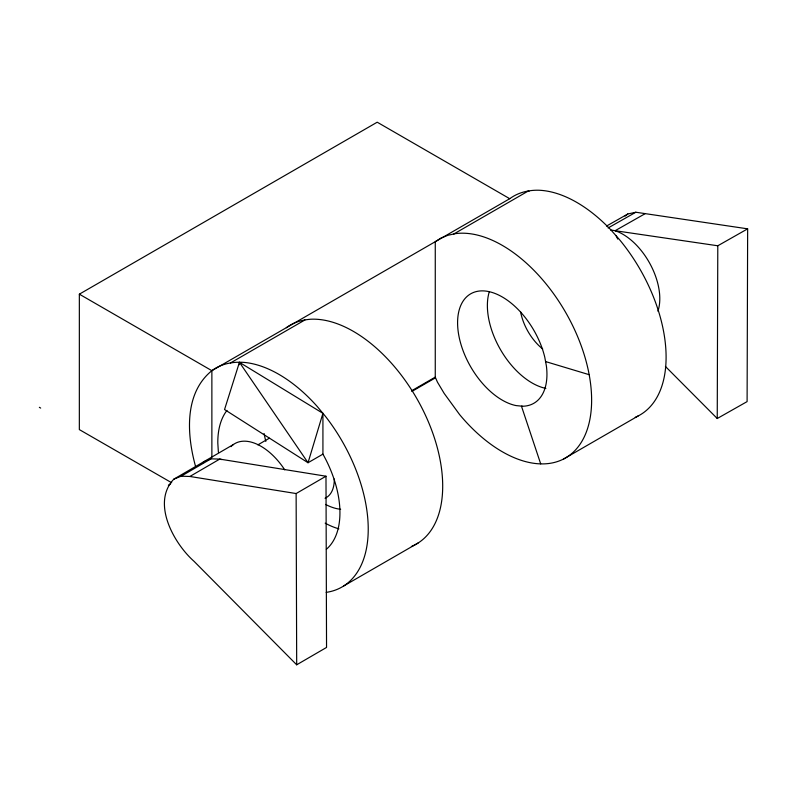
<?xml version="1.0" encoding="UTF-8"?>
<svg xmlns="http://www.w3.org/2000/svg" width="787" height="787" viewBox="0 0 787 787"><rect width="100%" height="100%" fill="white"/><g stroke="black" fill="none" stroke-linecap="round" stroke-linejoin="round"><path stroke-width="1.18" d="M635.247 417.326A126.373 72.965 60 0 0 619.418 239.543L610.978 230.02A126.373 72.965 60 0 0 538.308 190.218C528.205 190.07 517.915 192.599 509.73 198.708L377.209 122.201L79.349 294.171L79.339 429.594L171.684 482.756M211.87 457.296L211.87 370.677C221.157 363.683 233.218 361.43 244.639 362.453A126.373 72.965 60 0 1 317.299 406.564L325.523 416.451A126.373 72.965 60 0 1 326.172 592.375M435.26 377.121L435.27 241.698L440.789 238.176L447.911 235.274L455.614 233.611A126.373 72.965 60 0 1 591.598 397.474A126.373 72.965 60 0 1 459.588 414.562L444.202 393.451L437.424 382.098L435.26 377.121L411.867 390.637M717.242 418.507L717.793 245.78L747.65 228.84L747.099 401.606L717.242 418.507L665.409 366.437M322.926 413.332L308.032 462.736L224.551 409.525L239.435 362.315L322.926 413.332L322.926 454.138A86.354 49.856 60 0 1 326.339 549.287M233.523 444.439L173.809 479.175C151.232 502.854 173.838 543.473 194.025 561.298L296.689 664.799L326.546 647.435L325.985 476.214L219.73 459.096L211.005 458.831L203.666 461.812L202.102 463.533M625.085 216.1L627.81 213.985L635.827 212.234L747.65 228.84M286.35 327.717C293.295 322.375 302.021 319.886 310.658 319.237A126.373 72.965 60 0 1 426.957 418.546A126.373 72.965 60 0 1 411.404 546.483M509.73 198.708L211.87 370.677C183.912 393.313 186.863 435.004 195.54 466.357M173.809 479.175L181.148 476.194L211.005 458.831M168.359 485.205L170.415 484.005M181.148 476.194L189.874 476.469L219.73 459.096A52.66 30.132 59.8 0 1 221.786 459.598M257.88 444.871L269.341 438.202M189.874 476.469L296.128 493.547L325.985 476.214M230.414 362.994L304.884 319.994M453.794 234.005L528.264 191.015L529.021 191.438M411.857 391.454L435.27 377.937M322.926 454.138L308.032 462.736L239.435 362.315L239.435 364.725M343.722 585.961L418.192 542.961M563.748 458.929L638.218 415.93M606.482 226.085L627.81 213.985M608.105 227.964L635.827 212.234M644.986 213.769L615.129 230.709L610.545 229.942M717.793 245.78L615.129 230.709A52.66 30.516 60.4 0 1 657.912 311.18M545.588 361.577L589.168 374.681M79.349 294.171L211.87 370.677M39.35 407.312L40.678 408.079M616.172 235.884L617.765 239.091M521.447 406.122L540.699 463.887M218.383 452.2L217.812 443.042A86.354 49.856 60 0 1 226.961 410.43M296.128 493.547L296.689 664.799M338.853 528.825A86.354 49.856 60 0 1 325.179 523.158M265.829 441.389A86.354 49.856 60 0 1 264.107 433.548M340.653 509.268A63.186 36.477 60 0 1 325.552 504.428M545.863 388.394A63.186 36.477 60 0 1 500.876 350.304A63.186 36.477 60 0 1 489.219 291.967M230.935 446.662A52.66 30.132 59.8 0 1 284.737 469.829M334.268 478.998A40.019 22.902 59.8 0 1 325.051 498.26M542.705 348.995A40.019 23.197 60.4 0 1 520.561 311.721M522.558 406.23L516.075 405.59A63.186 36.477 60 0 1 459.775 339.964A63.186 36.477 60 0 1 488.461 291.515A63.186 36.477 60 0 1 544.761 357.141L546.394 365.955A63.186 36.477 60 0 1 522.558 406.23"/></g></svg>
